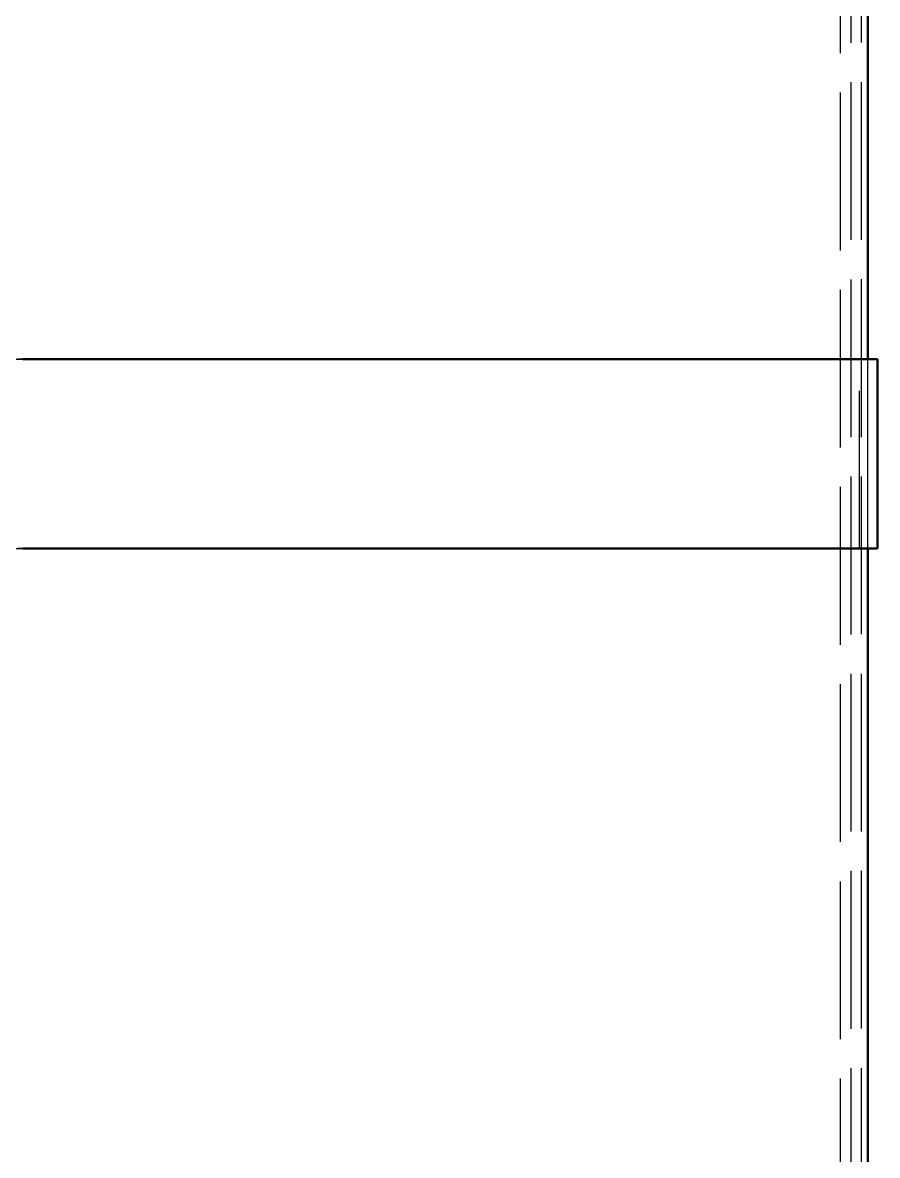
# Model space of a CAD drawing. Header units: millimetres. Extents: x 0 to 420, y 0 to 297.
# Drawn here: x 166.65 to 182.9, y 152.54 to 174.08 of the extents above; entities that cross this region are included whole.
import ezdxf

# ---------------------------------------------------------------- set-up
doc = ezdxf.new("R2010")
doc.units = ezdxf.units.MM
doc.linetypes.add('ISO02-TRAZOS', pattern=[3.75, 3, -0.75])
doc.layers.add('01-VISIBLE', color=7, linetype='CONTINUOUS', lineweight=50)
doc.layers.add('02-OCULTA', color=4, linetype='ISO02-TRAZOS', lineweight=25)

msp = doc.modelspace()

# ---------------------------------------------------------------- linework, layer by layer
at = {"layer": '01-VISIBLE'}
for p, q in [((182.719, 167.68), (182.719, 233.235)), ((182.899, 164.08), (182.899, 167.68)), ((182.719, 136.2), (182.719, 164.08))]:
    msp.add_line(p, q, dxfattribs=at)
for points in [[(166.649, 167.68), (166.749, 167.68), (166.849, 167.68), (166.949, 167.68), (167.05, 167.68), (167.15, 167.68), (167.25, 167.68), (167.351, 167.68), (167.451, 167.68), (167.551, 167.68), (167.652, 167.68), (167.752, 167.68), (167.852, 167.68), (167.953, 167.68), (168.053, 167.68), (168.153, 167.68), (168.253, 167.68), (168.354, 167.68), (168.454, 167.68), (168.554, 167.68), (168.655, 167.68), (168.755, 167.68), (168.855, 167.68), (168.956, 167.68), (169.056, 167.68), (169.156, 167.68), (169.257, 167.68), (169.357, 167.68), (169.457, 167.68), (169.557, 167.68), (169.658, 167.68), (169.758, 167.68), (169.858, 167.68), (169.959, 167.68), (170.059, 167.68), (170.159, 167.68), (170.26, 167.68), (170.36, 167.68), (170.46, 167.68), (170.561, 167.68), (170.661, 167.68), (170.761, 167.68), (170.861, 167.68), (170.962, 167.68), (171.062, 167.68), (171.162, 167.68), (171.263, 167.68), (171.363, 167.68), (171.463, 167.68), (171.564, 167.68), (171.664, 167.68), (171.764, 167.68), (171.865, 167.68), (171.965, 167.68), (172.065, 167.68), (172.165, 167.68), (172.266, 167.68), (172.366, 167.68), (172.466, 167.68), (172.567, 167.68), (172.667, 167.68), (172.767, 167.68), (172.868, 167.68), (172.968, 167.68), (173.068, 167.68), (173.169, 167.68), (173.269, 167.68), (173.369, 167.68), (173.47, 167.68), (173.57, 167.68), (173.67, 167.68), (173.77, 167.68), (173.871, 167.68), (173.971, 167.68), (174.071, 167.68), (174.172, 167.68), (174.272, 167.68), (174.372, 167.68), (174.473, 167.68), (174.573, 167.68), (174.673, 167.68), (174.774, 167.68), (174.874, 167.68), (174.974, 167.68), (175.074, 167.68), (175.175, 167.68), (175.275, 167.68), (175.375, 167.68), (175.476, 167.68), (175.576, 167.68), (175.676, 167.68), (175.777, 167.68), (175.877, 167.68), (175.977, 167.68), (176.078, 167.68), (176.178, 167.68), (176.278, 167.68), (176.378, 167.68), (176.479, 167.68), (176.579, 167.68), (176.679, 167.68), (176.78, 167.68), (176.88, 167.68), (176.98, 167.68), (177.081, 167.68), (177.181, 167.68), (177.281, 167.68), (177.382, 167.68), (177.482, 167.68), (177.582, 167.68), (177.682, 167.68), (177.783, 167.68), (177.883, 167.68), (177.983, 167.68), (178.084, 167.68), (178.184, 167.68), (178.284, 167.68), (178.385, 167.68), (178.485, 167.68), (178.585, 167.68), (178.686, 167.68), (178.786, 167.68), (178.886, 167.68), (178.986, 167.68), (179.087, 167.68), (179.187, 167.68), (179.287, 167.68), (179.388, 167.68), (179.488, 167.68), (179.588, 167.68), (179.689, 167.68), (179.789, 167.68), (179.889, 167.68), (179.99, 167.68), (180.09, 167.68), (180.19, 167.68), (180.29, 167.68), (180.391, 167.68), (180.491, 167.68), (180.591, 167.68), (180.692, 167.68), (180.792, 167.68), (180.892, 167.68), (180.993, 167.68), (181.093, 167.68), (181.193, 167.68), (181.294, 167.68), (181.394, 167.68), (181.494, 167.68), (181.595, 167.68), (181.695, 167.68), (181.795, 167.68), (181.895, 167.68), (181.996, 167.68), (182.096, 167.68), (182.196, 167.68), (182.297, 167.68), (182.397, 167.68), (182.497, 167.68), (182.598, 167.68), (182.698, 167.68), (182.798, 167.68), (182.899, 167.68)], [(166.649, 164.08), (166.749, 164.08), (166.849, 164.08), (166.949, 164.08), (167.05, 164.08), (167.15, 164.08), (167.25, 164.08), (167.351, 164.08), (167.451, 164.08), (167.551, 164.08), (167.652, 164.08), (167.752, 164.08), (167.852, 164.08), (167.953, 164.08), (168.053, 164.08), (168.153, 164.08), (168.253, 164.08), (168.354, 164.08), (168.454, 164.08), (168.554, 164.08), (168.655, 164.08), (168.755, 164.08), (168.855, 164.08), (168.956, 164.08), (169.056, 164.08), (169.156, 164.08), (169.257, 164.08), (169.357, 164.08), (169.457, 164.08), (169.557, 164.08), (169.658, 164.08), (169.758, 164.08), (169.858, 164.08), (169.959, 164.08), (170.059, 164.08), (170.159, 164.08), (170.26, 164.08), (170.36, 164.08), (170.46, 164.08), (170.561, 164.08), (170.661, 164.08), (170.761, 164.08), (170.861, 164.08), (170.962, 164.08), (171.062, 164.08), (171.162, 164.08), (171.263, 164.08), (171.363, 164.08), (171.463, 164.08), (171.564, 164.08), (171.664, 164.08), (171.764, 164.08), (171.865, 164.08), (171.965, 164.08), (172.065, 164.08), (172.165, 164.08), (172.266, 164.08), (172.366, 164.08), (172.466, 164.08), (172.567, 164.08), (172.667, 164.08), (172.767, 164.08), (172.868, 164.08), (172.968, 164.08), (173.068, 164.08), (173.169, 164.08), (173.269, 164.08), (173.369, 164.08), (173.47, 164.08), (173.57, 164.08), (173.67, 164.08), (173.77, 164.08), (173.871, 164.08), (173.971, 164.08), (174.071, 164.08), (174.172, 164.08), (174.272, 164.08), (174.372, 164.08), (174.473, 164.08), (174.573, 164.08), (174.673, 164.08), (174.774, 164.08), (174.874, 164.08), (174.974, 164.08), (175.074, 164.08), (175.175, 164.08), (175.275, 164.08), (175.375, 164.08), (175.476, 164.08), (175.576, 164.08), (175.676, 164.08), (175.777, 164.08), (175.877, 164.08), (175.977, 164.08), (176.078, 164.08), (176.178, 164.08), (176.278, 164.08), (176.378, 164.08), (176.479, 164.08), (176.579, 164.08), (176.679, 164.08), (176.78, 164.08), (176.88, 164.08), (176.98, 164.08), (177.081, 164.08), (177.181, 164.08), (177.281, 164.08), (177.382, 164.08), (177.482, 164.08), (177.582, 164.08), (177.682, 164.08), (177.783, 164.08), (177.883, 164.08), (177.983, 164.08), (178.084, 164.08), (178.184, 164.08), (178.284, 164.08), (178.385, 164.08), (178.485, 164.08), (178.585, 164.08), (178.686, 164.08), (178.786, 164.08), (178.886, 164.08), (178.986, 164.08), (179.087, 164.08), (179.187, 164.08), (179.287, 164.08), (179.388, 164.08), (179.488, 164.08), (179.588, 164.08), (179.689, 164.08), (179.789, 164.08), (179.889, 164.08), (179.99, 164.08), (180.09, 164.08), (180.19, 164.08), (180.29, 164.08), (180.391, 164.08), (180.491, 164.08), (180.591, 164.08), (180.692, 164.08), (180.792, 164.08), (180.892, 164.08), (180.993, 164.08), (181.093, 164.08), (181.193, 164.08), (181.294, 164.08), (181.394, 164.08), (181.494, 164.08), (181.595, 164.08), (181.695, 164.08), (181.795, 164.08), (181.895, 164.08), (181.996, 164.08), (182.096, 164.08), (182.196, 164.08), (182.297, 164.08), (182.397, 164.08), (182.497, 164.08), (182.598, 164.08), (182.698, 164.08), (182.798, 164.08), (182.899, 164.08)]]:
    msp.add_lwpolyline(points, dxfattribs=at)
at = {"layer": '02-OCULTA'}
for p, q in [((182.199, 136), (182.199, 233.435)), ((182.599, 136.2), (182.599, 233.435)), ((182.399, 139.948), (182.399, 233.115)), ((182.399, 139.948), (182.399, 233.115)), ((182.719, 136.2), (182.719, 233.235)), ((182.559, 164.08), (182.559, 167.68)), ((182.719, 164.08), (182.719, 167.68))]:
    msp.add_line(p, q, dxfattribs=at)
for points in [[(165.649, 167.68), (165.749, 167.68), (165.849, 167.68), (165.949, 167.68), (166.049, 167.68), (166.149, 167.68), (166.249, 167.68), (166.349, 167.68), (166.449, 167.68), (166.549, 167.68), (166.649, 167.68)], [(166.549, 167.68), (166.649, 167.68), (166.749, 167.68), (166.849, 167.68), (166.949, 167.68), (167.049, 167.68), (167.149, 167.68), (167.249, 167.68), (167.35, 167.68), (167.45, 167.68), (167.55, 167.68), (167.65, 167.68), (167.75, 167.68), (167.85, 167.68), (167.95, 167.68), (168.05, 167.68), (168.15, 167.68), (168.25, 167.68), (168.35, 167.68), (168.45, 167.68), (168.55, 167.68), (168.65, 167.68), (168.75, 167.68), (168.85, 167.68), (168.95, 167.68), (169.051, 167.68), (169.151, 167.68), (169.251, 167.68), (169.351, 167.68), (169.451, 167.68), (169.551, 167.68), (169.651, 167.68), (169.751, 167.68), (169.851, 167.68), (169.951, 167.68), (170.051, 167.68), (170.151, 167.68), (170.251, 167.68), (170.351, 167.68), (170.451, 167.68), (170.551, 167.68), (170.651, 167.68), (170.752, 167.68), (170.852, 167.68), (170.952, 167.68), (171.052, 167.68), (171.152, 167.68), (171.252, 167.68), (171.352, 167.68), (171.452, 167.68), (171.552, 167.68), (171.652, 167.68), (171.752, 167.68), (171.852, 167.68), (171.952, 167.68), (172.052, 167.68), (172.152, 167.68), (172.252, 167.68), (172.352, 167.68), (172.453, 167.68), (172.553, 167.68), (172.653, 167.68), (172.753, 167.68), (172.853, 167.68), (172.953, 167.68), (173.053, 167.68), (173.153, 167.68), (173.253, 167.68), (173.353, 167.68), (173.453, 167.68), (173.553, 167.68), (173.653, 167.68), (173.753, 167.68), (173.853, 167.68), (173.953, 167.68), (174.053, 167.68), (174.154, 167.68), (174.254, 167.68), (174.354, 167.68), (174.454, 167.68), (174.554, 167.68), (174.654, 167.68), (174.754, 167.68), (174.854, 167.68), (174.954, 167.68), (175.054, 167.68), (175.154, 167.68), (175.254, 167.68), (175.354, 167.68), (175.454, 167.68), (175.554, 167.68), (175.654, 167.68), (175.754, 167.68), (175.855, 167.68), (175.955, 167.68), (176.055, 167.68), (176.155, 167.68), (176.255, 167.68), (176.355, 167.68), (176.455, 167.68), (176.555, 167.68), (176.655, 167.68), (176.755, 167.68), (176.855, 167.68), (176.955, 167.68), (177.055, 167.68), (177.155, 167.68), (177.255, 167.68), (177.355, 167.68), (177.456, 167.68), (177.556, 167.68), (177.656, 167.68), (177.756, 167.68), (177.856, 167.68), (177.956, 167.68), (178.056, 167.68), (178.156, 167.68), (178.256, 167.68), (178.356, 167.68), (178.456, 167.68), (178.556, 167.68), (178.656, 167.68), (178.756, 167.68), (178.856, 167.68), (178.956, 167.68), (179.056, 167.68), (179.157, 167.68), (179.257, 167.68), (179.357, 167.68), (179.457, 167.68), (179.557, 167.68), (179.657, 167.68), (179.757, 167.68), (179.857, 167.68), (179.957, 167.68), (180.057, 167.68), (180.157, 167.68), (180.257, 167.68), (180.357, 167.68), (180.457, 167.68), (180.557, 167.68), (180.657, 167.68), (180.757, 167.68), (180.858, 167.68), (180.958, 167.68), (181.058, 167.68), (181.158, 167.68), (181.258, 167.68), (181.358, 167.68), (181.458, 167.68), (181.558, 167.68), (181.658, 167.68), (181.758, 167.68), (181.858, 167.68), (181.958, 167.68), (182.058, 167.68), (182.158, 167.68), (182.258, 167.68), (182.358, 167.68), (182.458, 167.68), (182.559, 167.68)], [(182.559, 167.68), (182.458, 167.68), (182.358, 167.68), (182.258, 167.68), (182.158, 167.68), (182.058, 167.68), (181.958, 167.68), (181.858, 167.68), (181.758, 167.68), (181.658, 167.68), (181.558, 167.68), (181.458, 167.68), (181.358, 167.68), (181.258, 167.68), (181.158, 167.68), (181.058, 167.68), (180.958, 167.68), (180.858, 167.68), (180.758, 167.68), (180.657, 167.68), (180.557, 167.68), (180.457, 167.68), (180.357, 167.68), (180.257, 167.68), (180.157, 167.68), (180.057, 167.68), (179.957, 167.68), (179.857, 167.68), (179.757, 167.68), (179.657, 167.68), (179.557, 167.68), (179.457, 167.68), (179.357, 167.68), (179.257, 167.68), (179.157, 167.68), (179.057, 167.68), (178.957, 167.68), (178.856, 167.68), (178.756, 167.68), (178.656, 167.68), (178.556, 167.68), (178.456, 167.68), (178.356, 167.68), (178.256, 167.68), (178.156, 167.68), (178.056, 167.68), (177.956, 167.68), (177.856, 167.68), (177.756, 167.68), (177.656, 167.68), (177.556, 167.68), (177.456, 167.68), (177.356, 167.68), (177.256, 167.68), (177.156, 167.68), (177.055, 167.68), (176.955, 167.68), (176.855, 167.68), (176.755, 167.68), (176.655, 167.68), (176.555, 167.68), (176.455, 167.68), (176.355, 167.68), (176.255, 167.68), (176.155, 167.68), (176.055, 167.68), (175.955, 167.68), (175.855, 167.68), (175.755, 167.68), (175.655, 167.68), (175.555, 167.68), (175.455, 167.68), (175.355, 167.68), (175.254, 167.68), (175.154, 167.68), (175.054, 167.68), (174.954, 167.68), (174.854, 167.68), (174.754, 167.68), (174.654, 167.68), (174.554, 167.68), (174.454, 167.68), (174.354, 167.68), (174.254, 167.68), (174.154, 167.68), (174.054, 167.68), (173.954, 167.68), (173.854, 167.68), (173.754, 167.68), (173.654, 167.68), (173.554, 167.68), (173.453, 167.68), (173.353, 167.68), (173.253, 167.68), (173.153, 167.68), (173.053, 167.68), (172.953, 167.68), (172.853, 167.68), (172.753, 167.68), (172.653, 167.68), (172.553, 167.68), (172.453, 167.68), (172.353, 167.68), (172.253, 167.68), (172.153, 167.68), (172.053, 167.68), (171.953, 167.68), (171.853, 167.68), (171.753, 167.68), (171.652, 167.68), (171.552, 167.68), (171.452, 167.68), (171.352, 167.68), (171.252, 167.68), (171.152, 167.68), (171.052, 167.68), (170.952, 167.68), (170.852, 167.68), (170.752, 167.68), (170.652, 167.68), (170.552, 167.68), (170.452, 167.68), (170.352, 167.68), (170.252, 167.68), (170.152, 167.68), (170.052, 167.68), (169.952, 167.68), (169.852, 167.68), (169.751, 167.68), (169.651, 167.68), (169.551, 167.68), (169.451, 167.68), (169.351, 167.68), (169.251, 167.68), (169.151, 167.68), (169.051, 167.68), (168.951, 167.68), (168.851, 167.68), (168.751, 167.68), (168.651, 167.68), (168.551, 167.68), (168.451, 167.68), (168.351, 167.68), (168.251, 167.68), (168.151, 167.68), (168.051, 167.68), (167.95, 167.68), (167.85, 167.68), (167.75, 167.68), (167.65, 167.68), (167.55, 167.68), (167.45, 167.68), (167.35, 167.68), (167.25, 167.68), (167.15, 167.68), (167.05, 167.68), (166.95, 167.68), (166.85, 167.68), (166.75, 167.68), (166.65, 167.68), (166.55, 167.68)], [(182.899, 167.68), (182.798, 167.68), (182.698, 167.68), (182.598, 167.68), (182.497, 167.68), (182.397, 167.68), (182.297, 167.68), (182.197, 167.68), (182.096, 167.68), (181.996, 167.68), (181.896, 167.68), (181.796, 167.68), (181.695, 167.68), (181.595, 167.68), (181.495, 167.68), (181.394, 167.68), (181.294, 167.68), (181.194, 167.68), (181.094, 167.68), (180.993, 167.68), (180.893, 167.68), (180.793, 167.68), (180.693, 167.68), (180.592, 167.68), (180.492, 167.68), (180.392, 167.68), (180.291, 167.68), (180.191, 167.68), (180.091, 167.68), (179.991, 167.68), (179.89, 167.68), (179.79, 167.68), (179.69, 167.68), (179.59, 167.68), (179.489, 167.68), (179.389, 167.68), (179.289, 167.68), (179.188, 167.68), (179.088, 167.68), (178.988, 167.68), (178.888, 167.68), (178.787, 167.68), (178.687, 167.68), (178.587, 167.68), (178.487, 167.68), (178.386, 167.68), (178.286, 167.68), (178.186, 167.68), (178.085, 167.68), (177.985, 167.68), (177.885, 167.68), (177.785, 167.68), (177.684, 167.68), (177.584, 167.68), (177.484, 167.68), (177.384, 167.68), (177.283, 167.68), (177.183, 167.68), (177.083, 167.68), (176.982, 167.68), (176.882, 167.68), (176.782, 167.68), (176.682, 167.68), (176.581, 167.68), (176.481, 167.68), (176.381, 167.68), (176.281, 167.68), (176.18, 167.68), (176.08, 167.68), (175.98, 167.68), (175.879, 167.68), (175.779, 167.68), (175.679, 167.68), (175.579, 167.68), (175.478, 167.68), (175.378, 167.68), (175.278, 167.68), (175.178, 167.68), (175.077, 167.68), (174.977, 167.68), (174.877, 167.68), (174.777, 167.68), (174.676, 167.68), (174.576, 167.68), (174.476, 167.68), (174.375, 167.68), (174.275, 167.68), (174.175, 167.68), (174.075, 167.68), (173.974, 167.68), (173.874, 167.68), (173.774, 167.68), (173.674, 167.68), (173.573, 167.68), (173.473, 167.68), (173.373, 167.68), (173.272, 167.68), (173.172, 167.68), (173.072, 167.68), (172.972, 167.68), (172.871, 167.68), (172.771, 167.68), (172.671, 167.68), (172.571, 167.68), (172.47, 167.68), (172.37, 167.68), (172.27, 167.68), (172.169, 167.68), (172.069, 167.68), (171.969, 167.68), (171.869, 167.68), (171.768, 167.68), (171.668, 167.68), (171.568, 167.68), (171.468, 167.68), (171.367, 167.68), (171.267, 167.68), (171.167, 167.68), (171.066, 167.68), (170.966, 167.68), (170.866, 167.68), (170.766, 167.68), (170.665, 167.68), (170.565, 167.68), (170.465, 167.68), (170.365, 167.68), (170.264, 167.68), (170.164, 167.68), (170.064, 167.68), (169.963, 167.68), (169.863, 167.68), (169.763, 167.68), (169.663, 167.68), (169.562, 167.68), (169.462, 167.68), (169.362, 167.68), (169.262, 167.68), (169.161, 167.68), (169.061, 167.68), (168.961, 167.68), (168.86, 167.68), (168.76, 167.68), (168.66, 167.68), (168.56, 167.68), (168.459, 167.68), (168.359, 167.68), (168.259, 167.68), (168.159, 167.68), (168.058, 167.68), (167.958, 167.68), (167.858, 167.68), (167.757, 167.68), (167.657, 167.68), (167.557, 167.68), (167.457, 167.68), (167.356, 167.68), (167.256, 167.68), (167.156, 167.68), (167.056, 167.68), (166.955, 167.68), (166.855, 167.68), (166.755, 167.68), (166.654, 167.68), (166.554, 167.68)], [(165.649, 164.08), (165.749, 164.08), (165.849, 164.08), (165.949, 164.08), (166.049, 164.08), (166.149, 164.08), (166.249, 164.08), (166.349, 164.08), (166.449, 164.08), (166.549, 164.08), (166.649, 164.08)], [(166.549, 164.08), (166.649, 164.08), (166.749, 164.08), (166.849, 164.08), (166.949, 164.08), (167.049, 164.08), (167.149, 164.08), (167.249, 164.08), (167.35, 164.08), (167.45, 164.08), (167.55, 164.08), (167.65, 164.08), (167.75, 164.08), (167.85, 164.08), (167.95, 164.08), (168.05, 164.08), (168.15, 164.08), (168.25, 164.08), (168.35, 164.08), (168.45, 164.08), (168.55, 164.08), (168.65, 164.08), (168.75, 164.08), (168.85, 164.08), (168.95, 164.08), (169.051, 164.08), (169.151, 164.08), (169.251, 164.08), (169.351, 164.08), (169.451, 164.08), (169.551, 164.08), (169.651, 164.08), (169.751, 164.08), (169.851, 164.08), (169.951, 164.08), (170.051, 164.08), (170.151, 164.08), (170.251, 164.08), (170.351, 164.08), (170.451, 164.08), (170.551, 164.08), (170.651, 164.08), (170.752, 164.08), (170.852, 164.08), (170.952, 164.08), (171.052, 164.08), (171.152, 164.08), (171.252, 164.08), (171.352, 164.08), (171.452, 164.08), (171.552, 164.08), (171.652, 164.08), (171.752, 164.08), (171.852, 164.08), (171.952, 164.08), (172.052, 164.08), (172.152, 164.08), (172.252, 164.08), (172.352, 164.08), (172.453, 164.08), (172.553, 164.08), (172.653, 164.08), (172.753, 164.08), (172.853, 164.08), (172.953, 164.08), (173.053, 164.08), (173.153, 164.08), (173.253, 164.08), (173.353, 164.08), (173.453, 164.08), (173.553, 164.08), (173.653, 164.08), (173.753, 164.08), (173.853, 164.08), (173.953, 164.08), (174.053, 164.08), (174.154, 164.08), (174.254, 164.08), (174.354, 164.08), (174.454, 164.08), (174.554, 164.08), (174.654, 164.08), (174.754, 164.08), (174.854, 164.08), (174.954, 164.08), (175.054, 164.08), (175.154, 164.08), (175.254, 164.08), (175.354, 164.08), (175.454, 164.08), (175.554, 164.08), (175.654, 164.08), (175.754, 164.08), (175.855, 164.08), (175.955, 164.08), (176.055, 164.08), (176.155, 164.08), (176.255, 164.08), (176.355, 164.08), (176.455, 164.08), (176.555, 164.08), (176.655, 164.08), (176.755, 164.08), (176.855, 164.08), (176.955, 164.08), (177.055, 164.08), (177.155, 164.08), (177.255, 164.08), (177.355, 164.08), (177.456, 164.08), (177.556, 164.08), (177.656, 164.08), (177.756, 164.08), (177.856, 164.08), (177.956, 164.08), (178.056, 164.08), (178.156, 164.08), (178.256, 164.08), (178.356, 164.08), (178.456, 164.08), (178.556, 164.08), (178.656, 164.08), (178.756, 164.08), (178.856, 164.08), (178.956, 164.08), (179.056, 164.08), (179.157, 164.08), (179.257, 164.08), (179.357, 164.08), (179.457, 164.08), (179.557, 164.08), (179.657, 164.08), (179.757, 164.08), (179.857, 164.08), (179.957, 164.08), (180.057, 164.08), (180.157, 164.08), (180.257, 164.08), (180.357, 164.08), (180.457, 164.08), (180.557, 164.08), (180.657, 164.08), (180.757, 164.08), (180.858, 164.08), (180.958, 164.08), (181.058, 164.08), (181.158, 164.08), (181.258, 164.08), (181.358, 164.08), (181.458, 164.08), (181.558, 164.08), (181.658, 164.08), (181.758, 164.08), (181.858, 164.08), (181.958, 164.08), (182.058, 164.08), (182.158, 164.08), (182.258, 164.08), (182.358, 164.08), (182.458, 164.08), (182.559, 164.08)], [(182.559, 164.08), (182.458, 164.08), (182.358, 164.08), (182.258, 164.08), (182.158, 164.08), (182.058, 164.08), (181.958, 164.08), (181.858, 164.08), (181.758, 164.08), (181.658, 164.08), (181.558, 164.08), (181.458, 164.08), (181.358, 164.08), (181.258, 164.08), (181.158, 164.08), (181.058, 164.08), (180.958, 164.08), (180.858, 164.08), (180.758, 164.08), (180.657, 164.08), (180.557, 164.08), (180.457, 164.08), (180.357, 164.08), (180.257, 164.08), (180.157, 164.08), (180.057, 164.08), (179.957, 164.08), (179.857, 164.08), (179.757, 164.08), (179.657, 164.08), (179.557, 164.08), (179.457, 164.08), (179.357, 164.08), (179.257, 164.08), (179.157, 164.08), (179.057, 164.08), (178.957, 164.08), (178.856, 164.08), (178.756, 164.08), (178.656, 164.08), (178.556, 164.08), (178.456, 164.08), (178.356, 164.08), (178.256, 164.08), (178.156, 164.08), (178.056, 164.08), (177.956, 164.08), (177.856, 164.08), (177.756, 164.08), (177.656, 164.08), (177.556, 164.08), (177.456, 164.08), (177.356, 164.08), (177.256, 164.08), (177.156, 164.08), (177.055, 164.08), (176.955, 164.08), (176.855, 164.08), (176.755, 164.08), (176.655, 164.08), (176.555, 164.08), (176.455, 164.08), (176.355, 164.08), (176.255, 164.08), (176.155, 164.08), (176.055, 164.08), (175.955, 164.08), (175.855, 164.08), (175.755, 164.08), (175.655, 164.08), (175.555, 164.08), (175.455, 164.08), (175.355, 164.08), (175.254, 164.08), (175.154, 164.08), (175.054, 164.08), (174.954, 164.08), (174.854, 164.08), (174.754, 164.08), (174.654, 164.08), (174.554, 164.08), (174.454, 164.08), (174.354, 164.08), (174.254, 164.08), (174.154, 164.08), (174.054, 164.08), (173.954, 164.08), (173.854, 164.08), (173.754, 164.08), (173.654, 164.08), (173.554, 164.08), (173.453, 164.08), (173.353, 164.08), (173.253, 164.08), (173.153, 164.08), (173.053, 164.08), (172.953, 164.08), (172.853, 164.08), (172.753, 164.08), (172.653, 164.08), (172.553, 164.08), (172.453, 164.08), (172.353, 164.08), (172.253, 164.08), (172.153, 164.08), (172.053, 164.08), (171.953, 164.08), (171.853, 164.08), (171.753, 164.08), (171.652, 164.08), (171.552, 164.08), (171.452, 164.08), (171.352, 164.08), (171.252, 164.08), (171.152, 164.08), (171.052, 164.08), (170.952, 164.08), (170.852, 164.08), (170.752, 164.08), (170.652, 164.08), (170.552, 164.08), (170.452, 164.08), (170.352, 164.08), (170.252, 164.08), (170.152, 164.08), (170.052, 164.08), (169.952, 164.08), (169.852, 164.08), (169.751, 164.08), (169.651, 164.08), (169.551, 164.08), (169.451, 164.08), (169.351, 164.08), (169.251, 164.08), (169.151, 164.08), (169.051, 164.08), (168.951, 164.08), (168.851, 164.08), (168.751, 164.08), (168.651, 164.08), (168.551, 164.08), (168.451, 164.08), (168.351, 164.08), (168.251, 164.08), (168.151, 164.08), (168.051, 164.08), (167.95, 164.08), (167.85, 164.08), (167.75, 164.08), (167.65, 164.08), (167.55, 164.08), (167.45, 164.08), (167.35, 164.08), (167.25, 164.08), (167.15, 164.08), (167.05, 164.08), (166.95, 164.08), (166.85, 164.08), (166.75, 164.08), (166.65, 164.08), (166.55, 164.08)], [(182.899, 164.08), (182.798, 164.08), (182.698, 164.08), (182.598, 164.08), (182.497, 164.08), (182.397, 164.08), (182.297, 164.08), (182.197, 164.08), (182.096, 164.08), (181.996, 164.08), (181.896, 164.08), (181.796, 164.08), (181.695, 164.08), (181.595, 164.08), (181.495, 164.08), (181.394, 164.08), (181.294, 164.08), (181.194, 164.08), (181.094, 164.08), (180.993, 164.08), (180.893, 164.08), (180.793, 164.08), (180.693, 164.08), (180.592, 164.08), (180.492, 164.08), (180.392, 164.08), (180.291, 164.08), (180.191, 164.08), (180.091, 164.08), (179.991, 164.08), (179.89, 164.08), (179.79, 164.08), (179.69, 164.08), (179.59, 164.08), (179.489, 164.08), (179.389, 164.08), (179.289, 164.08), (179.188, 164.08), (179.088, 164.08), (178.988, 164.08), (178.888, 164.08), (178.787, 164.08), (178.687, 164.08), (178.587, 164.08), (178.487, 164.08), (178.386, 164.08), (178.286, 164.08), (178.186, 164.08), (178.085, 164.08), (177.985, 164.08), (177.885, 164.08), (177.785, 164.08), (177.684, 164.08), (177.584, 164.08), (177.484, 164.08), (177.384, 164.08), (177.283, 164.08), (177.183, 164.08), (177.083, 164.08), (176.982, 164.08), (176.882, 164.08), (176.782, 164.08), (176.682, 164.08), (176.581, 164.08), (176.481, 164.08), (176.381, 164.08), (176.281, 164.08), (176.18, 164.08), (176.08, 164.08), (175.98, 164.08), (175.879, 164.08), (175.779, 164.08), (175.679, 164.08), (175.579, 164.08), (175.478, 164.08), (175.378, 164.08), (175.278, 164.08), (175.178, 164.08), (175.077, 164.08), (174.977, 164.08), (174.877, 164.08), (174.777, 164.08), (174.676, 164.08), (174.576, 164.08), (174.476, 164.08), (174.375, 164.08), (174.275, 164.08), (174.175, 164.08), (174.075, 164.08), (173.974, 164.08), (173.874, 164.08), (173.774, 164.08), (173.674, 164.08), (173.573, 164.08), (173.473, 164.08), (173.373, 164.08), (173.272, 164.08), (173.172, 164.08), (173.072, 164.08), (172.972, 164.08), (172.871, 164.08), (172.771, 164.08), (172.671, 164.08), (172.571, 164.08), (172.47, 164.08), (172.37, 164.08), (172.27, 164.08), (172.169, 164.08), (172.069, 164.08), (171.969, 164.08), (171.869, 164.08), (171.768, 164.08), (171.668, 164.08), (171.568, 164.08), (171.468, 164.08), (171.367, 164.08), (171.267, 164.08), (171.167, 164.08), (171.066, 164.08), (170.966, 164.08), (170.866, 164.08), (170.766, 164.08), (170.665, 164.08), (170.565, 164.08), (170.465, 164.08), (170.365, 164.08), (170.264, 164.08), (170.164, 164.08), (170.064, 164.08), (169.963, 164.08), (169.863, 164.08), (169.763, 164.08), (169.663, 164.08), (169.562, 164.08), (169.462, 164.08), (169.362, 164.08), (169.262, 164.08), (169.161, 164.08), (169.061, 164.08), (168.961, 164.08), (168.86, 164.08), (168.76, 164.08), (168.66, 164.08), (168.56, 164.08), (168.459, 164.08), (168.359, 164.08), (168.259, 164.08), (168.159, 164.08), (168.058, 164.08), (167.958, 164.08), (167.858, 164.08), (167.757, 164.08), (167.657, 164.08), (167.557, 164.08), (167.457, 164.08), (167.356, 164.08), (167.256, 164.08), (167.156, 164.08), (167.056, 164.08), (166.955, 164.08), (166.855, 164.08), (166.755, 164.08), (166.654, 164.08), (166.554, 164.08)]]:
    msp.add_lwpolyline(points, dxfattribs=at)

doc.saveas('drawing.dxf')
